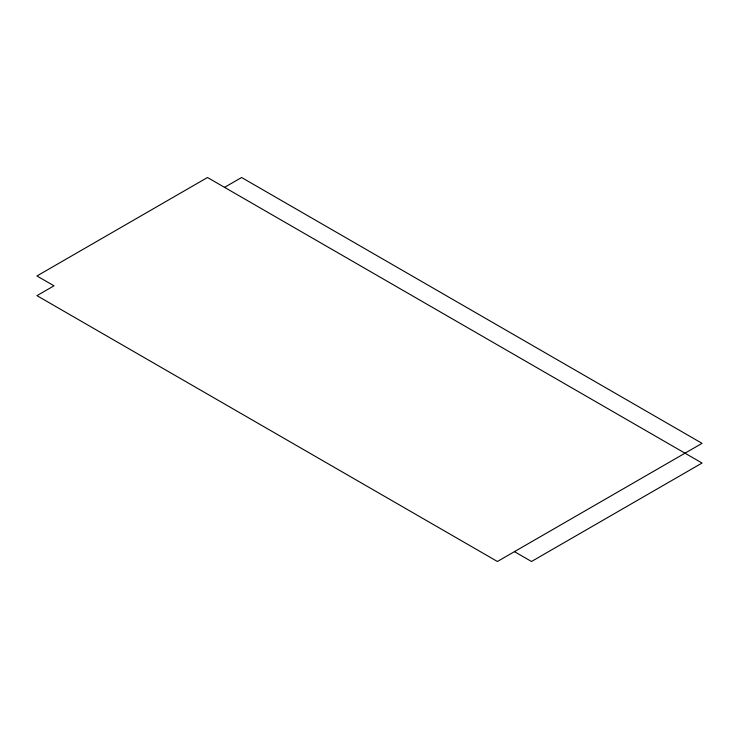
<?xml version="1.0" encoding="UTF-8"?>
<svg xmlns="http://www.w3.org/2000/svg" width="739" height="739" viewBox="0 0 739 739"><rect width="100%" height="100%" fill="white"/><g stroke="black" fill="none" stroke-linecap="round" stroke-linejoin="round"><path stroke-width="1.11" d="M224.545 187.346L241.598 177.508L702.05 443.345L497.402 561.492L36.95 295.655L54.002 285.808L36.95 275.961L207.493 177.508L702.05 463.039L531.517 561.492L514.455 551.645"/></g></svg>
